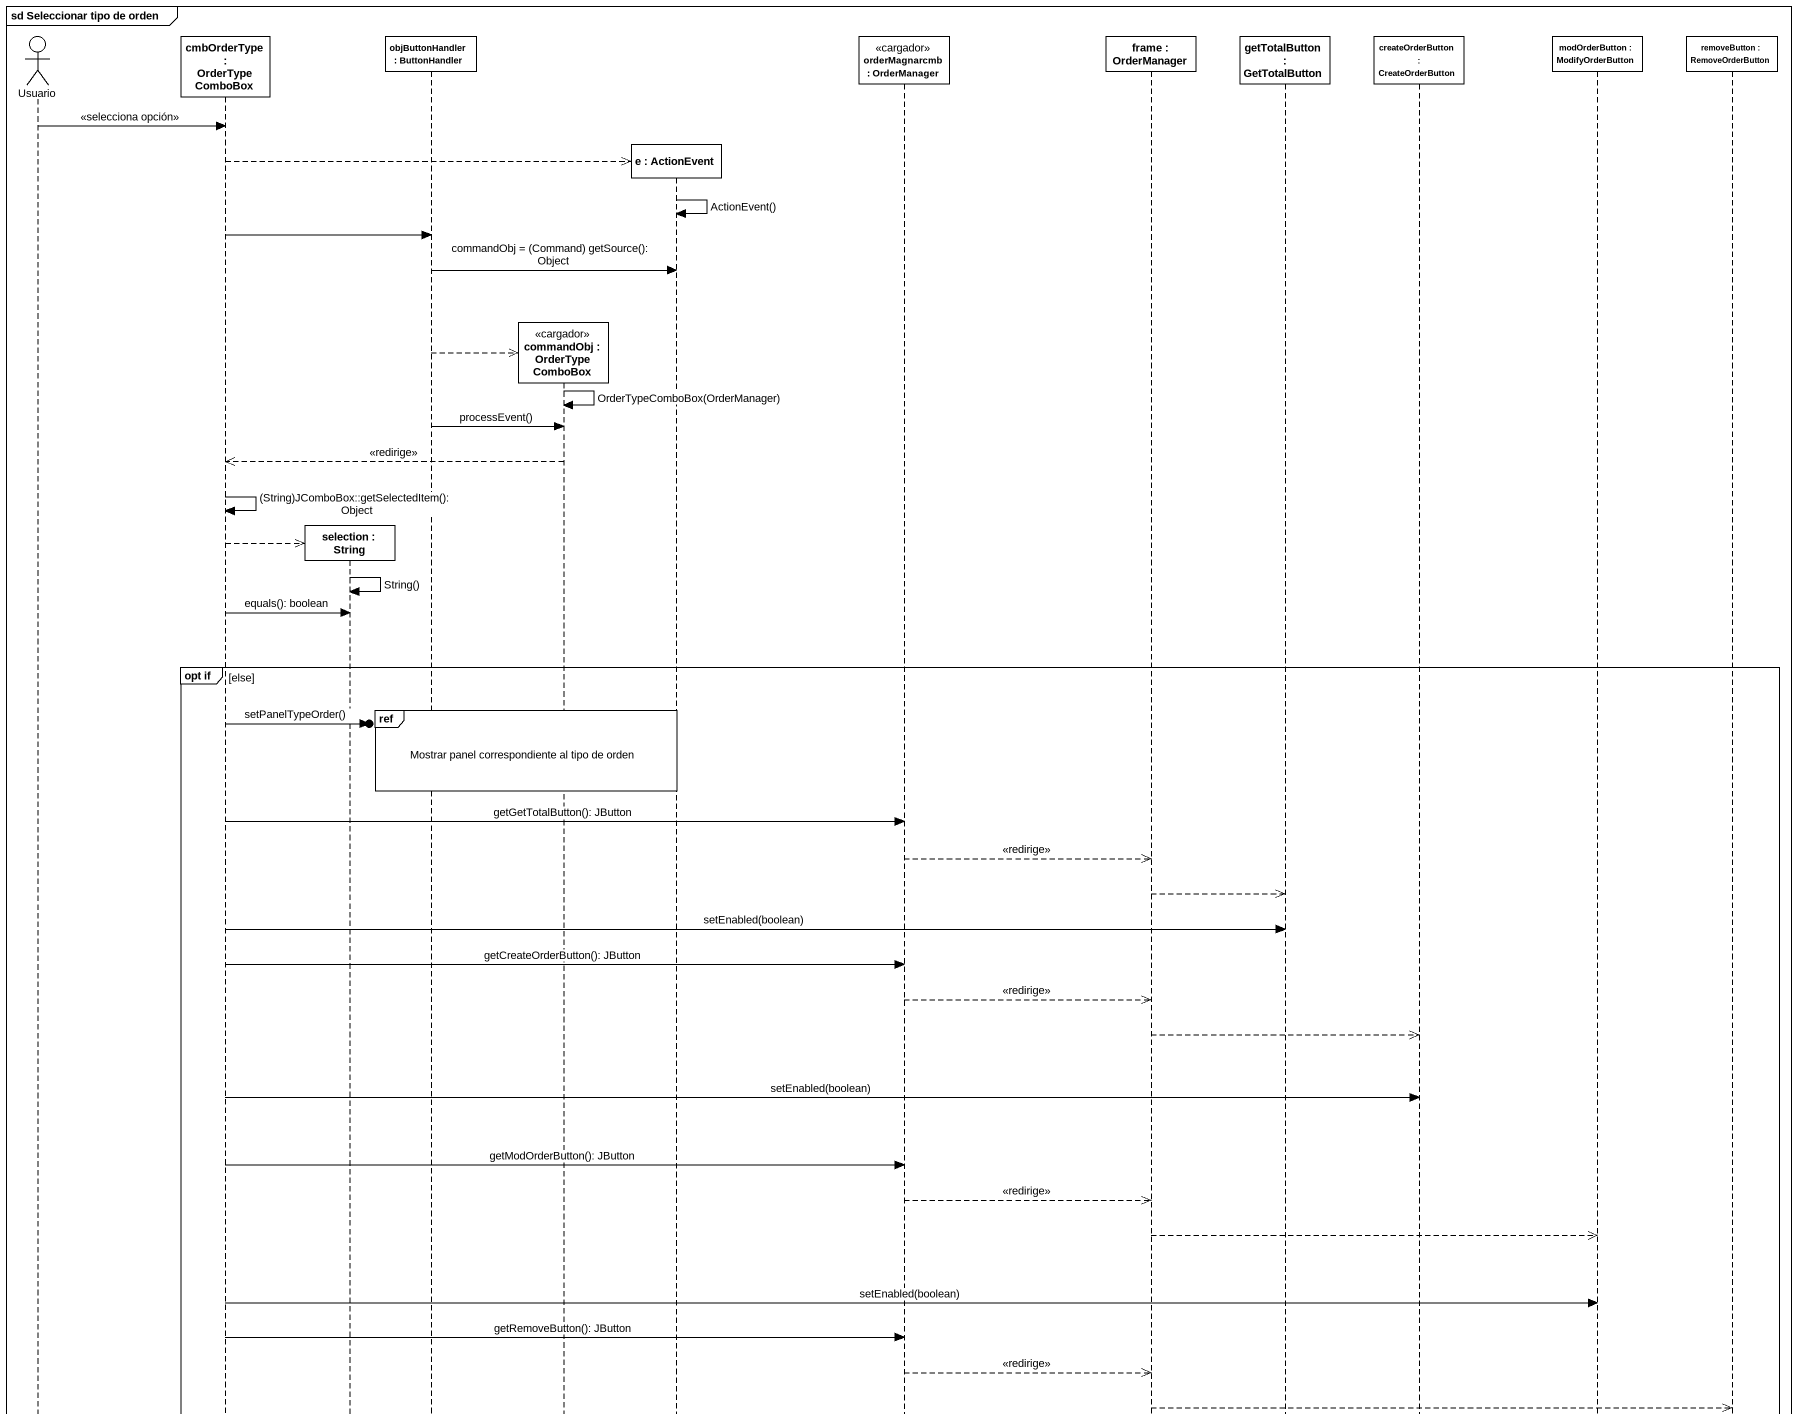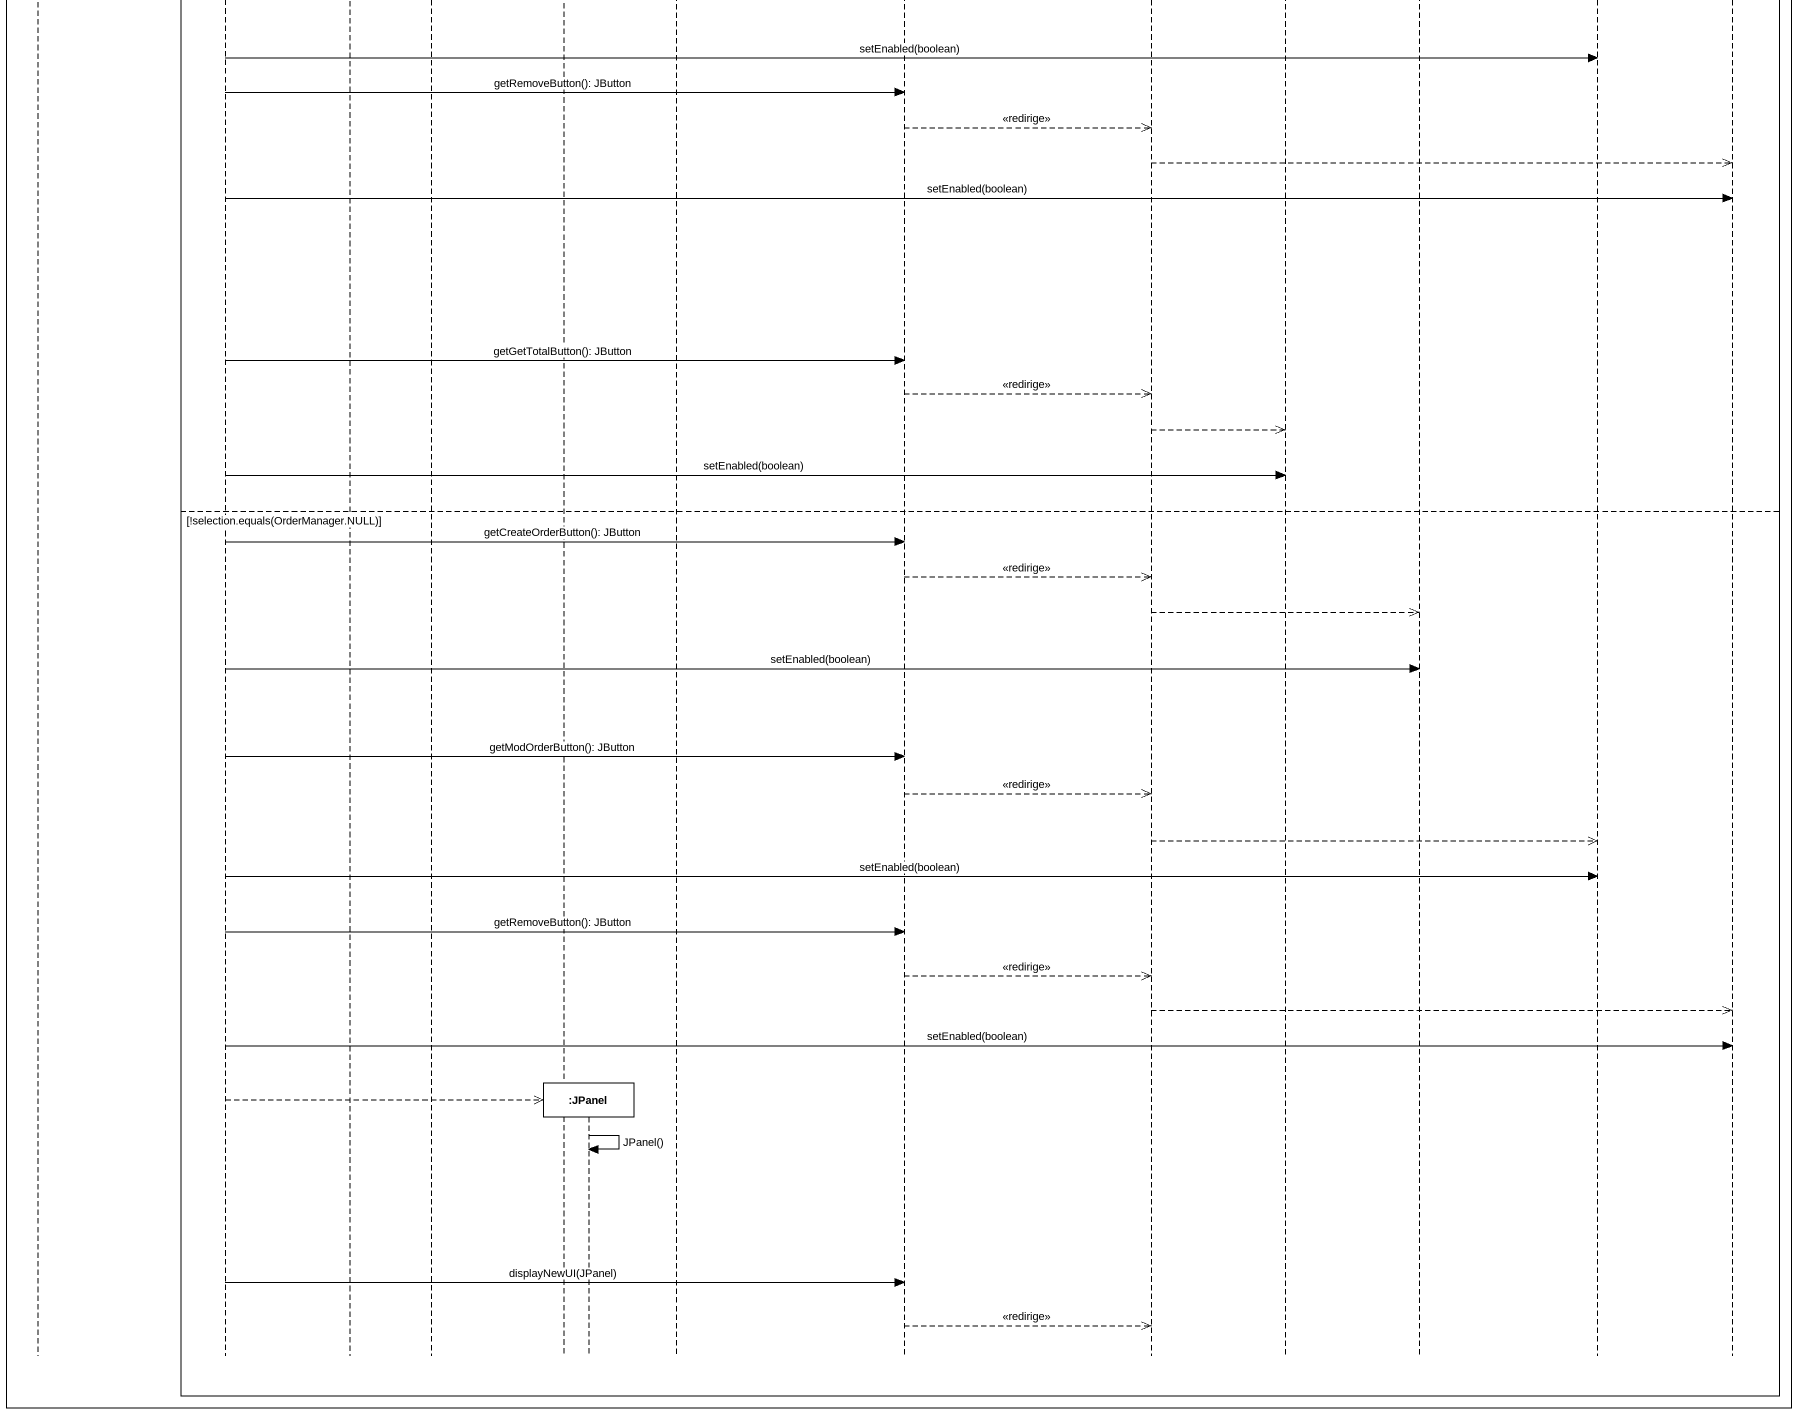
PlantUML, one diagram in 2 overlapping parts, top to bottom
@startuml
mainframe sd Seleccionar tipo de orden
hide footbox
actor Usuario
participant "cmbOrderType : OrderTypeComboBox" as cmbOrderType
participant "selection : String" as selection
participant "objButtonHandler : ButtonHandler" as objButtonHandler
participant "commandObj : OrderTypeComboBox" as commandObj <<cargador>>
participant ":JPanel" as JPanel
participant "e : ActionEvent" as e
participant "orderMagnarcmb : OrderManager" as orderMagnarcmb <<cargador>>
participant "frame : OrderManager" as frame_
participant "getTotalButton : GetTotalButton" as getTotalButton
participant "createOrderButton : CreateOrderButton" as createOrderButton
participant "modOrderButton : ModifyOrderButton" as modOrderButton
participant "removeButton : RemoveOrderButton" as removeButton

Usuario -> cmbOrderType : <<selecciona opción>>
cmbOrderType -->> e **
e -> e : ActionEvent()
cmbOrderType -> objButtonHandler
objButtonHandler -> e : commandObj = (Command) getSource(): Object
objButtonHandler -->> commandObj **
commandObj -> commandObj : OrderTypeComboBox(OrderManager)
objButtonHandler -> commandObj : processEvent()
commandObj -->> cmbOrderType : <<redirige>>
cmbOrderType -> cmbOrderType : (String)JComboBox::getSelectedItem(): Object
cmbOrderType -->> selection **
selection -> selection : String()
cmbOrderType -> selection : equals(): boolean
group opt if [else]
  ref over objButtonHandler, commandObj, JPanel, e : Mostrar panel correspondiente al tipo de orden
  cmbOrderType ->o] : setPanelTypeOrder()
  cmbOrderType -> orderMagnarcmb : getGetTotalButton(): JButton
  orderMagnarcmb -->> frame_ : <<redirige>>
  frame_ -->> getTotalButton
  cmbOrderType -> getTotalButton : setEnabled(boolean)
  cmbOrderType -> orderMagnarcmb : getCreateOrderButton(): JButton
  orderMagnarcmb -->> frame_ : <<redirige>>
  frame_ -->> createOrderButton
  cmbOrderType -> createOrderButton : setEnabled(boolean)
  cmbOrderType -> orderMagnarcmb : getModOrderButton(): JButton
  orderMagnarcmb -->> frame_ : <<redirige>>
  frame_ -->> modOrderButton
  cmbOrderType -> modOrderButton : setEnabled(boolean)
  cmbOrderType -> orderMagnarcmb : getRemoveButton(): JButton
  orderMagnarcmb -->> frame_ : <<redirige>>
  frame_ -->> removeButton
  cmbOrderType -> removeButton : setEnabled(boolean)
  cmbOrderType -> orderMagnarcmb : getGetTotalButton(): JButton
  orderMagnarcmb -->> frame_ : <<redirige>>
  frame_ -->> getTotalButton
  cmbOrderType -> getTotalButton : setEnabled(boolean)
else !selection.equals(OrderManager.NULL)
  cmbOrderType -> orderMagnarcmb : getCreateOrderButton(): JButton
  orderMagnarcmb -->> frame_ : <<redirige>>
  frame_ -->> createOrderButton
  cmbOrderType -> createOrderButton : setEnabled(boolean)
  cmbOrderType -> orderMagnarcmb : getModOrderButton(): JButton
  orderMagnarcmb -->> frame_ : <<redirige>>
  frame_ -->> modOrderButton
  cmbOrderType -> modOrderButton : setEnabled(boolean)
  cmbOrderType -> orderMagnarcmb : getRemoveButton(): JButton
  orderMagnarcmb -->> frame_ : <<redirige>>
  frame_ -->> removeButton
  cmbOrderType -> removeButton : setEnabled(boolean)
  cmbOrderType -->> JPanel **
  JPanel -> JPanel : JPanel()
  cmbOrderType -> orderMagnarcmb : displayNewUI(JPanel)
  orderMagnarcmb -->> frame_ : <<redirige>>
end
@enduml
